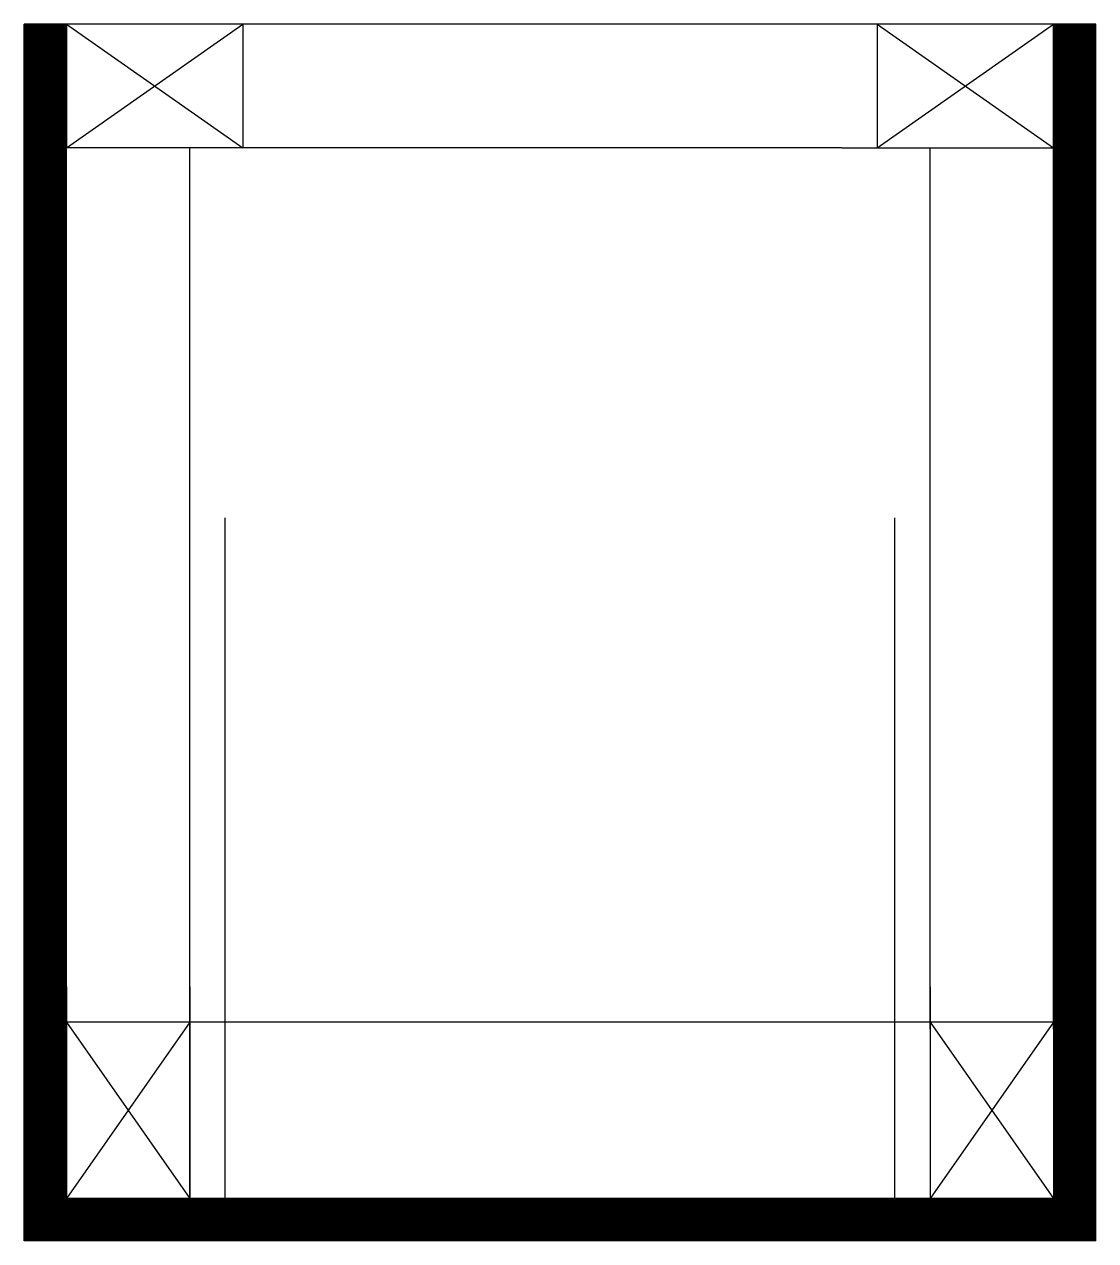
# Model space of a CAD drawing. Header units: millimetres. Extents: x -57 to 247, y 0 to 345.
import ezdxf

# ---------------------------------------------------------------- set-up
doc = ezdxf.new("R2010")
doc.units = ezdxf.units.MM
doc.layers.get('0').update_dxf_attribs({"lineweight": 25, "true_color": 0xffffff})
doc.layers.add('Bois', color=1, linetype='Continuous', lineweight=25, true_color=0xff0000)
doc.layers.add('OSB12', color=30, linetype='Continuous', lineweight=25, true_color=0xff7f00)

msp = doc.modelspace()

# ---------------------------------------------------------------- hatches: boundary and pattern name
at = {"layer": 'OSB12'}
h = msp.add_hatch(dxfattribs=at)
h.set_pattern_fill('ANSI33', color=256, scale=10, style=0)
h.set_pattern_definition([(45, (0, 0), (-0.088388348, 0.088388348), [])])
h.paths.add_polyline_path([(247, 0), (247, 345), (235, 345), (235, 12), (-45, 12), (-45, 345), (-57, 345), (-57, 0)])

# ---------------------------------------------------------------- linework, layer by layer
for p, q in [((0, 0), (0, 205)), ((190, 0), (190, 205)), ((190, 12), (0, 12))]:
    msp.add_line(p, q)
msp.add_arc((95, 205), 95, 0, 0)
at = {"layer": 'Bois'}
for p, q in [((15, 345), (-45, 345)), ((-45, 345), (5, 310)), ((-45, 310), (5, 345)), ((-45, 345), (-45, 310)), ((5, 345), (5, 310)), ((175, 345), (15, 345)), ((235, 345), (175, 345)), ((185, 310), (235, 345)), ((185, 345), (235, 310)), ((185, 345), (185, 310)), ((235, 310), (235, 345)), ((-45, 60), (-45, 310)), ((15, 310), (-45, 310)), ((-10, 60), (-10, 310)), ((175, 310), (15, 310)), ((175, 310), (235, 310)), ((200, 60), (200, 310)), ((235, 60), (235, 310)), ((-45, 72), (-45, 12)), ((-10, 72), (-10, 12)), ((-10, 12), (-10, 72)), ((200, 72), (200, 12)), ((200, 72), (200, 12)), ((235, 72), (235, 12)), ((-45, 62), (-10, 12)), ((-10, 62), (-45, 12)), ((235, 62), (-45, 62)), ((200, 62), (235, 12)), ((235, 62), (200, 12)), ((235, 62), (200, 62)), ((-10, 12), (-45, 12)), ((200, 12), (-10, 12)), ((235, 12), (200, 12))]:
    msp.add_line(p, q, dxfattribs=at)
at = {"layer": 'OSB12'}
for p, q in [((-57, 0), (-57, 345)), ((-45, 345), (-57, 345)), ((-45, 12), (-45, 345)), ((247, 345), (235, 345)), ((235, 345), (235, 12)), ((247, 0), (247, 345)), ((235, 12), (-45, 12)), ((247, 0), (-57, 0))]:
    msp.add_line(p, q, dxfattribs=at)

doc.saveas('drawing.dxf')
